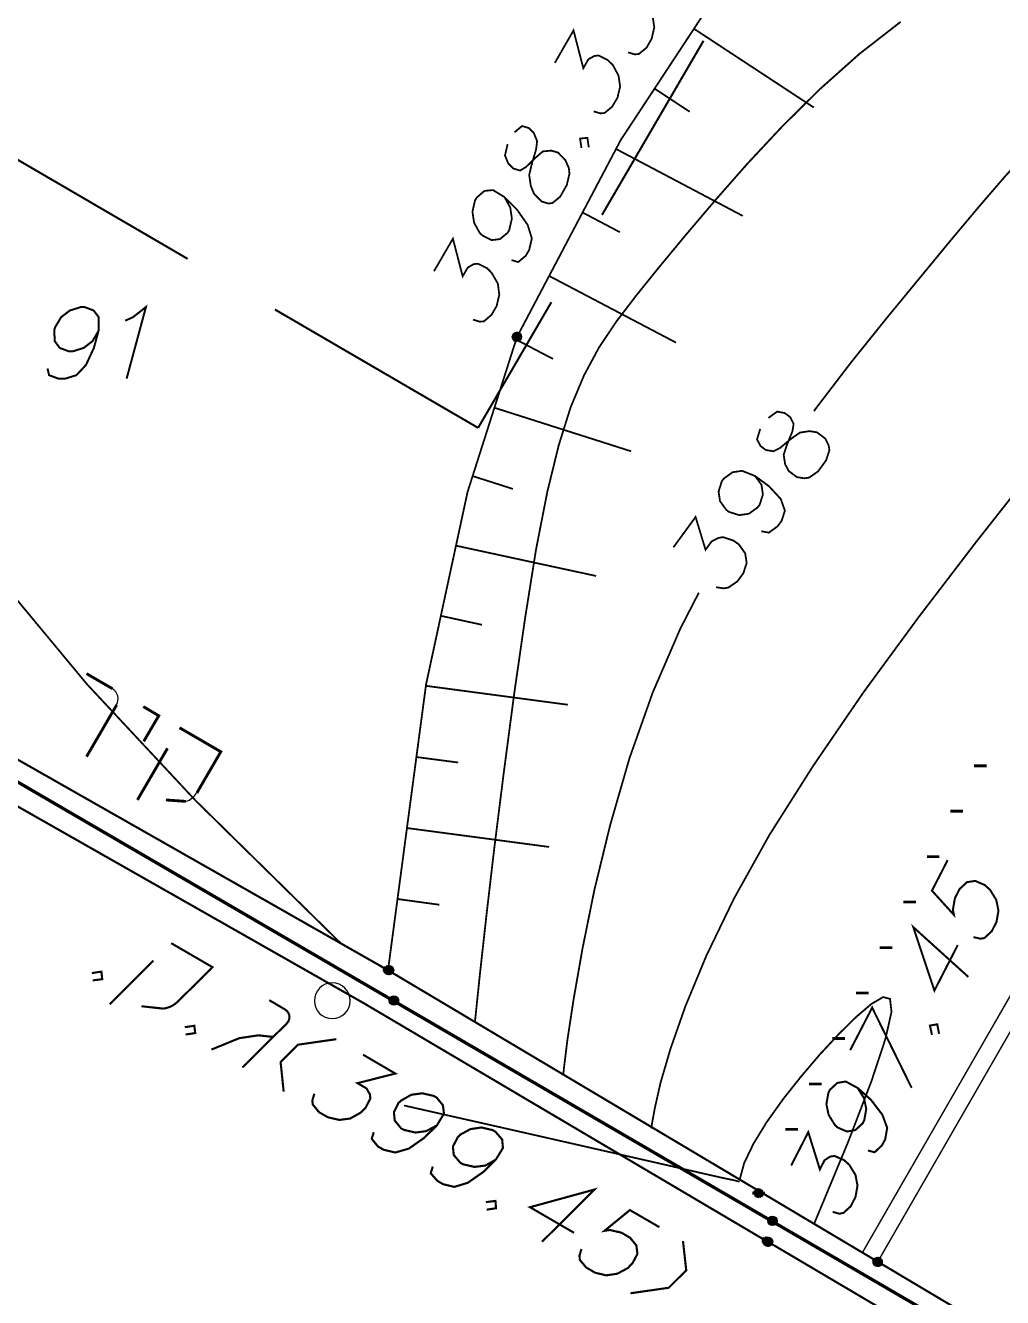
# Model space of a CAD drawing. Extents: x 489 to 720, y 1028 to 1176.
# Drawn here: x 621.92 to 627.38, y 1125.35 to 1132.45 of the extents above; entities that cross this region are included whole.
import ezdxf

# ---------------------------------------------------------------- set-up
doc = ezdxf.new("R2010")
doc.units = 0
doc.header["$MEASUREMENT"] = 0
for name, color, linetype in [('1501-EVEN-GAN', 7, 'Continuous'), ('1501-GADER-PAH', 7, 'Continuous'), ('1501-GADER-RESET', 7, 'Continuous'), ('1501-KIR-BETON', 7, 'Continuous'), ('1501-TOPO', 7, 'Continuous'), ('1501-UP', 7, 'Continuous'), ('1506', 7, 'Continuous'), ('1507', 7, 'Continuous'), ('1510-UP', 7, 'Continuous'), ('1511-DOWN', 7, 'Continuous'), ('1521-OVERKANT', 7, 'Continuous'), ('2408-EVEN-GAN', 7, 'Continuous'), ('2602-KIR-BETON', 7, 'Continuous'), ('3903-AMUD', 7, 'Continuous'), ('KAV-BINIAN', 7, 'Continuous'), ('M1602', 7, 'Continuous')]:
    doc.layers.add(name, color=color, linetype=linetype)

msp = doc.modelspace()

# ---------------------------------------------------------------- hatches: boundary and pattern name
at = {"layer": '1501-EVEN-GAN', "linetype": 'Continuous', "ltscale": 0.045455}
for points in [[(626.6577, 1125.5404), (626.6668, 1125.5676), (626.6566, 1125.5506)], [(626.6668, 1125.5676), (626.6566, 1125.5506), (626.66, 1125.5608)], [(626.6622, 1125.5313), (626.6759, 1125.5722), (626.6577, 1125.5404)], [(626.6759, 1125.5722), (626.6577, 1125.5404), (626.6668, 1125.5676)], [(626.6691, 1125.5245), (626.6861, 1125.5733), (626.6622, 1125.5313)], [(626.6861, 1125.5733), (626.6622, 1125.5313), (626.6759, 1125.5722)], [(626.6963, 1125.5699), (626.6691, 1125.5245), (626.6861, 1125.5733)], [(626.6793, 1125.521), (626.6963, 1125.5699), (626.6691, 1125.5245)], [(626.7043, 1125.5631), (626.6793, 1125.521), (626.6963, 1125.5699)], [(626.6895, 1125.521), (626.7043, 1125.5631), (626.6793, 1125.521)], [(626.7088, 1125.554), (626.6895, 1125.521), (626.7043, 1125.5631)], [(626.6986, 1125.5256), (626.7088, 1125.554), (626.6895, 1125.521)], [(626.7088, 1125.5438), (626.6986, 1125.5256), (626.7088, 1125.554)], [(626.7054, 1125.5335), (626.7088, 1125.5438), (626.6986, 1125.5256)]]:
    msp.add_hatch(color=7, dxfattribs=at).paths.add_polyline_path(points, flags=0)
at = {"layer": '1501-GADER-PAH', "linetype": 'Continuous', "ltscale": 0.045455}
for points in [[(626.0486, 1125.6835), (626.0384, 1125.6551), (626.0577, 1125.6881)], [(626.0384, 1125.6551), (626.0577, 1125.6881), (626.0429, 1125.646)], [(626.0418, 1125.6756), (626.0384, 1125.6654), (626.0486, 1125.6835)], [(626.0384, 1125.6654), (626.0486, 1125.6835), (626.0384, 1125.6551)], [(626.0577, 1125.6881), (626.0429, 1125.646), (626.0679, 1125.6881)], [(626.0429, 1125.646), (626.0679, 1125.6881), (626.0509, 1125.6392)], [(626.0679, 1125.6881), (626.0509, 1125.6392), (626.0781, 1125.6847)], [(626.0509, 1125.6392), (626.0781, 1125.6847), (626.0611, 1125.6358)], [(626.0781, 1125.6847), (626.0611, 1125.6358), (626.085, 1125.6779)], [(626.0611, 1125.6358), (626.085, 1125.6779), (626.0713, 1125.637)], [(626.085, 1125.6779), (626.0713, 1125.637), (626.0895, 1125.6688)], [(626.0713, 1125.637), (626.0895, 1125.6688), (626.0804, 1125.6415)], [(626.0895, 1125.6688), (626.0804, 1125.6415), (626.0906, 1125.6585)], [(626.0804, 1125.6415), (626.0906, 1125.6585), (626.0872, 1125.6483)]]:
    msp.add_hatch(color=136, dxfattribs=at).paths.add_polyline_path(points, flags=0)
at = {"layer": '1501-GADER-RESET', "linetype": 'Continuous', "ltscale": 0.045455}
for points in [[(626.0702, 1125.7699), (626.0793, 1125.7972), (626.0691, 1125.7801)], [(626.0793, 1125.7972), (626.0691, 1125.7801), (626.0725, 1125.7892)], [(626.0747, 1125.7608), (626.0884, 1125.8017), (626.0702, 1125.7699)], [(626.0884, 1125.8017), (626.0702, 1125.7699), (626.0793, 1125.7972)], [(626.0816, 1125.754), (626.0986, 1125.8029), (626.0747, 1125.7608)], [(626.0986, 1125.8029), (626.0747, 1125.7608), (626.0884, 1125.8017)], [(626.1088, 1125.7995), (626.0816, 1125.754), (626.0986, 1125.8029)], [(626.0918, 1125.7506), (626.1088, 1125.7995), (626.0816, 1125.754)], [(626.1156, 1125.7926), (626.0918, 1125.7506), (626.1088, 1125.7995)], [(626.102, 1125.7506), (626.1156, 1125.7926), (626.0918, 1125.7506)], [(626.1202, 1125.7835), (626.102, 1125.7506), (626.1156, 1125.7926)], [(626.1111, 1125.7551), (626.1202, 1125.7835), (626.102, 1125.7506)], [(626.1213, 1125.7733), (626.1111, 1125.7551), (626.1202, 1125.7835)], [(626.1179, 1125.7631), (626.1213, 1125.7733), (626.1111, 1125.7551)]]:
    msp.add_hatch(color=138, dxfattribs=at).paths.add_polyline_path(points, flags=0)
at = {"layer": '1501-KIR-BETON', "linetype": 'Continuous', "ltscale": 0.045455}
for points in [[(623.9225, 1127.1699), (623.9316, 1127.1983), (623.9213, 1127.1801)], [(623.9316, 1127.1983), (623.9213, 1127.1801), (623.9247, 1127.1904)], [(623.927, 1127.1608), (623.9406, 1127.2029), (623.9225, 1127.1699)], [(623.9406, 1127.2029), (623.9225, 1127.1699), (623.9316, 1127.1983)], [(623.935, 1127.154), (623.9509, 1127.2029), (623.927, 1127.1608)], [(623.9509, 1127.2029), (623.927, 1127.1608), (623.9406, 1127.2029)], [(623.9611, 1127.1995), (623.935, 1127.154), (623.9509, 1127.2029)], [(623.9441, 1127.1506), (623.9611, 1127.1995), (623.935, 1127.154)], [(623.9691, 1127.1926), (623.9441, 1127.1506), (623.9611, 1127.1995)], [(623.9543, 1127.1517), (623.9691, 1127.1926), (623.9441, 1127.1506)], [(623.9736, 1127.1835), (623.9543, 1127.1517), (623.9691, 1127.1926)], [(623.9634, 1127.1563), (623.9736, 1127.1835), (623.9543, 1127.1517)], [(623.9736, 1127.1733), (623.9634, 1127.1563), (623.9736, 1127.1835)], [(623.9702, 1127.1631), (623.9736, 1127.1733), (623.9634, 1127.1563)], [(626.06, 1125.6835), (626.06, 1125.6347), (626.052, 1125.6779)], [(626.0702, 1125.6858), (626.0702, 1125.6324), (626.06, 1125.6835)], [(626.0702, 1125.6324), (626.06, 1125.6835), (626.06, 1125.6347)], [(626.0804, 1125.6835), (626.0804, 1125.6347), (626.0702, 1125.6858)], [(626.0804, 1125.6347), (626.0702, 1125.6858), (626.0702, 1125.6324)], [(626.0884, 1125.6779), (626.0884, 1125.6404), (626.0804, 1125.6835)], [(626.0884, 1125.6404), (626.0804, 1125.6835), (626.0804, 1125.6347)], [(626.0463, 1125.6688), (626.0463, 1125.6495), (626.0441, 1125.6597)], [(626.052, 1125.6779), (626.052, 1125.6404), (626.0463, 1125.6688)], [(626.052, 1125.6404), (626.0463, 1125.6688), (626.0463, 1125.6495)], [(626.06, 1125.6347), (626.052, 1125.6779), (626.052, 1125.6404)], [(626.0941, 1125.6688), (626.0941, 1125.6495), (626.0884, 1125.6779)], [(626.0941, 1125.6495), (626.0884, 1125.6779), (626.0884, 1125.6404)], [(626.0963, 1125.6597), (626.0941, 1125.6688), (626.0941, 1125.6495)]]:
    msp.add_hatch(color=18, dxfattribs=at).paths.add_polyline_path(points, flags=0)
at = {"layer": '1501-TOPO', "linetype": 'Continuous', "ltscale": 0.045455}
for points in [[(625.9929, 1125.9245), (626.002, 1125.9529), (625.9918, 1125.9347)], [(626.002, 1125.9529), (625.9918, 1125.9347), (625.9952, 1125.9449)], [(625.9975, 1125.9154), (626.0111, 1125.9574), (625.9929, 1125.9245)], [(626.0111, 1125.9574), (625.9929, 1125.9245), (626.002, 1125.9529)], [(626.0043, 1125.9085), (626.0213, 1125.9574), (625.9975, 1125.9154)], [(626.0213, 1125.9574), (625.9975, 1125.9154), (626.0111, 1125.9574)], [(626.0316, 1125.954), (626.0043, 1125.9085), (626.0213, 1125.9574)], [(626.0145, 1125.9051), (626.0316, 1125.954), (626.0043, 1125.9085)], [(626.0395, 1125.9472), (626.0145, 1125.9051), (626.0316, 1125.954)], [(626.0247, 1125.9063), (626.0395, 1125.9472), (626.0145, 1125.9051)], [(626.0441, 1125.9381), (626.0247, 1125.9063), (626.0395, 1125.9472)], [(626.0338, 1125.9108), (626.0441, 1125.9381), (626.0247, 1125.9063)], [(626.0441, 1125.9279), (626.0338, 1125.9108), (626.0441, 1125.9381)], [(626.0406, 1125.9176), (626.0441, 1125.9279), (626.0338, 1125.9108)]]:
    msp.add_hatch(color=7, dxfattribs=at).paths.add_polyline_path(points, flags=0)
at = {"layer": '1501-UP', "linetype": 'Continuous', "ltscale": 0.045455}
for points in [[(624.6486, 1130.7324), (624.6941, 1130.7142), (624.6429, 1130.7245)], [(624.6577, 1130.7381), (624.6918, 1130.7245), (624.6486, 1130.7324)], [(624.6918, 1130.7245), (624.6486, 1130.7324), (624.6941, 1130.7142)], [(624.6679, 1130.7404), (624.6861, 1130.7324), (624.6577, 1130.7381)], [(624.6861, 1130.7324), (624.6577, 1130.7381), (624.6918, 1130.7245)], [(624.6781, 1130.7381), (624.6679, 1130.7404), (624.6861, 1130.7324)], [(624.6429, 1130.7245), (624.6918, 1130.704), (624.6418, 1130.7142)], [(624.6918, 1130.704), (624.6418, 1130.7142), (624.6861, 1130.6949)], [(624.6418, 1130.7142), (624.6861, 1130.6949), (624.6429, 1130.704)], [(624.6941, 1130.7142), (624.6429, 1130.7245), (624.6918, 1130.704)], [(624.6861, 1130.6949), (624.6429, 1130.704), (624.6781, 1130.6892)], [(624.6429, 1130.704), (624.6781, 1130.6892), (624.6486, 1130.6949)], [(624.6781, 1130.6892), (624.6486, 1130.6949), (624.6679, 1130.6881)], [(624.6486, 1130.6949), (624.6679, 1130.6881), (624.6577, 1130.6892)], [(623.9281, 1127.187), (623.9281, 1127.1665), (623.927, 1127.1767)], [(623.9338, 1127.196), (623.9338, 1127.1585), (623.9281, 1127.187)], [(623.9338, 1127.1585), (623.9281, 1127.187), (623.9281, 1127.1665)], [(623.9429, 1127.2017), (623.9429, 1127.1529), (623.9338, 1127.196)], [(623.9429, 1127.1529), (623.9338, 1127.196), (623.9338, 1127.1585)], [(623.9531, 1127.2029), (623.9531, 1127.1506), (623.9429, 1127.2017)], [(623.9531, 1127.1506), (623.9429, 1127.2017), (623.9429, 1127.1529)], [(623.9634, 1127.2017), (623.9634, 1127.1529), (623.9531, 1127.2029)], [(623.9634, 1127.1529), (623.9531, 1127.2029), (623.9531, 1127.1506)], [(623.9713, 1127.196), (623.9713, 1127.1585), (623.9634, 1127.2017)], [(623.9713, 1127.1585), (623.9634, 1127.2017), (623.9634, 1127.1529)], [(623.977, 1127.187), (623.977, 1127.1665), (623.9713, 1127.196)], [(623.977, 1127.1665), (623.9713, 1127.196), (623.9713, 1127.1585)], [(623.9793, 1127.1767), (623.977, 1127.187), (623.977, 1127.1665)]]:
    msp.add_hatch(color=18, dxfattribs=at).paths.add_polyline_path(points, flags=0)
at = {"layer": '1521-OVERKANT', "linetype": 'Continuous', "ltscale": 0.045455}
for points in [[(623.9713, 1127.0324), (623.9713, 1126.9835), (623.9622, 1127.0267)], [(623.9804, 1127.0335), (623.9804, 1126.9813), (623.9713, 1127.0324)], [(623.9804, 1126.9813), (623.9713, 1127.0324), (623.9713, 1126.9835)], [(623.9906, 1127.0324), (623.9906, 1126.9835), (623.9804, 1127.0335)], [(623.9906, 1126.9835), (623.9804, 1127.0335), (623.9804, 1126.9813)], [(623.9997, 1127.0267), (623.9997, 1126.9892), (623.9906, 1127.0324)], [(623.9997, 1126.9892), (623.9906, 1127.0324), (623.9906, 1126.9835)], [(623.9566, 1127.0176), (623.9566, 1126.9972), (623.9543, 1127.0074)], [(623.9622, 1127.0267), (623.9622, 1126.9892), (623.9566, 1127.0176)], [(623.9622, 1126.9892), (623.9566, 1127.0176), (623.9566, 1126.9972)], [(623.9713, 1126.9835), (623.9622, 1127.0267), (623.9622, 1126.9892)], [(624.0054, 1127.0176), (624.0054, 1126.9972), (623.9997, 1127.0267)], [(624.0054, 1126.9972), (623.9997, 1127.0267), (623.9997, 1126.9892)], [(624.0077, 1127.0074), (624.0054, 1127.0176), (624.0054, 1126.9972)]]:
    msp.add_hatch(color=1, dxfattribs=at).paths.add_polyline_path(points, flags=0)

# ---------------------------------------------------------------- linework, layer by layer
at = {"color": 18, "linetype": 'Continuous', "ltscale": 0.045455, "const_width": 0.01}
for points in [[(625.0702, 1132.5745), (625.1759, 1132.7563), (625.2293, 1132.5449), (625.2577, 1132.5949), (625.2918, 1132.6142), (625.3145, 1132.6165), (625.3656, 1132.5915), (625.3941, 1132.5631), (625.4259, 1132.504), (625.435, 1132.4438), (625.4202, 1132.3801), (625.3918, 1132.3301), (625.3486, 1132.2949), (625.3259, 1132.2926), (625.2884, 1132.304)], [(624.8793, 1132.2449), (624.9838, 1132.4267), (625.0384, 1132.2154), (625.0668, 1132.2654), (625.0997, 1132.2835), (625.1236, 1132.287), (625.1747, 1132.2608), (625.2031, 1132.2335), (625.235, 1132.1745), (625.2441, 1132.1131), (625.2293, 1132.0506), (625.1997, 1132.0006), (625.1577, 1131.9654), (625.1338, 1131.9631), (625.0963, 1131.9745)], [(624.6156, 1131.7915), (624.6009, 1131.7279), (624.6191, 1131.6835), (624.6475, 1131.6551), (624.685, 1131.6438), (624.7179, 1131.6631), (624.7702, 1131.7142), (624.8122, 1131.7506), (624.86, 1131.7551), (624.8975, 1131.7438), (624.9384, 1131.7017), (624.9577, 1131.6574), (624.9611, 1131.6267), (624.9463, 1131.5631), (624.9088, 1131.4972), (624.8656, 1131.462), (624.8429, 1131.4597), (624.8054, 1131.471), (624.7634, 1131.5131), (624.7452, 1131.5574), (624.7361, 1131.6188), (624.7509, 1131.6813), (624.7747, 1131.762), (624.7804, 1131.8085), (624.7622, 1131.8529), (624.7338, 1131.8813), (624.6963, 1131.8926), (624.6543, 1131.8574)], [(625.0281, 1131.7699), (625.0202, 1131.8222), (625.0611, 1131.8267), (625.0691, 1131.7733)], [(624.5986, 1131.4949), (624.6304, 1131.437), (624.6395, 1131.3756), (624.6247, 1131.312), (624.6156, 1131.296), (624.5725, 1131.2608), (624.5259, 1131.2551), (624.4747, 1131.2813), (624.46, 1131.2949), (624.4281, 1131.3529), (624.4191, 1131.4142), (624.4338, 1131.4779), (624.4441, 1131.4938), (624.4861, 1131.5301), (624.5338, 1131.5347), (624.5986, 1131.4949), (624.6679, 1131.4256), (624.7281, 1131.3392), (624.7509, 1131.2642), (624.7361, 1131.2006), (624.7168, 1131.1676), (624.6747, 1131.1324), (624.6372, 1131.1438)], [(624.2043, 1131.0813), (624.31, 1131.2631), (624.3645, 1131.0529), (624.3929, 1131.1017), (624.4259, 1131.121), (624.4497, 1131.1233), (624.5009, 1131.0983), (624.5281, 1131.0699), (624.5611, 1131.012), (624.5691, 1130.9506), (624.5543, 1130.887), (624.5259, 1130.8381), (624.4838, 1130.8017), (624.46, 1130.7995), (624.4225, 1130.8108)]]:
    msp.add_lwpolyline(points, dxfattribs=at)
at = {"color": 250, "linetype": 'Continuous', "ltscale": 0.045455}
for points, const_width in [([(622.3304, 1130.7483), (622.2963, 1130.6904), (622.2475, 1130.6529), (622.185, 1130.6335), (622.1656, 1130.6335), (622.1134, 1130.6529), (622.0861, 1130.6904), (622.0827, 1130.7483), (622.0872, 1130.7676), (622.1213, 1130.8245), (622.1702, 1130.862), (622.2327, 1130.8813), (622.252, 1130.8813), (622.3031, 1130.862), (622.3316, 1130.8245), (622.3304, 1130.7483), (622.3043, 1130.6529), (622.26, 1130.5574), (622.2066, 1130.5006), (622.1441, 1130.4813), (622.1066, 1130.4813), (622.0543, 1130.5006), (622.0452, 1130.5381)], 0.0112), ([(622.4793, 1130.8051), (622.5225, 1130.8245), (622.5952, 1130.8813), (622.4872, 1130.4813)], 0.0112), ([(622.4077, 1128.7495), (622.2634, 1128.8335)], 0.0158), ([(622.2634, 1128.3699), (622.4316, 1128.6585)], 0.0158), ([(622.5804, 1128.6495), (622.6668, 1128.5983), (622.5827, 1128.4551)], 0.0158), ([(622.8793, 1128.1665), (623.0134, 1128.3972), (622.7827, 1128.5313)], 0.0158), ([(622.5475, 1128.1279), (622.7156, 1128.4165)], 0.0158), ([(627.0736, 1127.7915), (626.9861, 1127.621), (627.1088, 1127.4858), (627.1031, 1127.5154), (627.1145, 1127.5801), (627.1406, 1127.6301), (627.1816, 1127.6688), (627.2281, 1127.6756), (627.2804, 1127.6529), (627.31, 1127.6267), (627.3452, 1127.5699), (627.3577, 1127.5097), (627.3463, 1127.4449), (627.3202, 1127.3949), (627.2793, 1127.3563), (627.2554, 1127.3529), (627.2179, 1127.362)], 0.0112), ([(627.1895, 1127.1392), (626.8816, 1127.4176), (626.9997, 1127.0631), (627.1304, 1127.3176)], 0.0112), ([(626.5293, 1126.7301), (626.652, 1126.9676), (626.8725, 1126.5199)], 0.0112), ([(626.9861, 1126.8154), (626.9747, 1126.8676), (627.0156, 1126.8745), (627.0259, 1126.821)], 0.0112), ([(626.5713, 1126.5188), (626.6066, 1126.462), (626.6191, 1126.4017), (626.6077, 1126.3381), (626.5986, 1126.321), (626.5577, 1126.2835), (626.5111, 1126.2756), (626.4588, 1126.2983), (626.4441, 1126.312), (626.4088, 1126.3688), (626.3963, 1126.429), (626.4077, 1126.4926), (626.4168, 1126.5097), (626.4577, 1126.5472), (626.5043, 1126.5551), (626.5713, 1126.5188), (626.6452, 1126.4529), (626.7088, 1126.3699), (626.7361, 1126.296), (626.7247, 1126.2313), (626.7066, 1126.1983), (626.6656, 1126.1597), (626.6281, 1126.1699)], 0.0112), ([(626.1997, 1126.0858), (626.2952, 1126.2722), (626.36, 1126.0642), (626.3861, 1126.1154), (626.4179, 1126.1358), (626.4418, 1126.1392), (626.4941, 1126.1165), (626.5236, 1126.0904), (626.5588, 1126.0335), (626.5702, 1125.9733), (626.5588, 1125.9097), (626.5327, 1125.8585), (626.4918, 1125.821), (626.4691, 1125.8165), (626.4316, 1125.8267)], 0.0112)]:
    msp.add_lwpolyline(points, dxfattribs=dict(at, const_width=const_width))
at = {"color": 7, "linetype": 'Continuous', "ltscale": 0.045455, "const_width": 0.0158}
msp.add_lwpolyline([(622.7066, 1128.1279), (622.8179, 1128.1199)], dxfattribs=at)
at = {"color": 1, "linetype": 'Continuous', "ltscale": 0.045455, "const_width": 0.0118}
for points in [[(622.7702, 1126.9983), (622.9668, 1127.1938), (622.7361, 1127.3279)], [(622.2929, 1127.1608), (622.3463, 1127.1688), (622.3509, 1127.1267), (622.2975, 1127.1199)], [(622.3929, 1126.987), (622.6372, 1127.2301)], [(622.5702, 1126.9756), (622.6929, 1126.962)], [(622.6931, 1126.9623), (622.7011, 1126.9637), (622.709, 1126.9655), (622.7168, 1126.9677), (622.7244, 1126.9703), (622.7318, 1126.9734), (622.7389, 1126.9768), (622.7458, 1126.9806), (622.7524, 1126.9848), (622.7586, 1126.9892), (622.7644, 1126.994), (622.7699, 1126.9991)], [(622.6931, 1126.9623), (622.7011, 1126.9637), (622.709, 1126.9655), (622.7168, 1126.9677), (622.7244, 1126.9703), (622.7318, 1126.9734), (622.7389, 1126.9768), (622.7458, 1126.9806), (622.7524, 1126.9848), (622.7586, 1126.9892), (622.7644, 1126.994), (622.7699, 1126.9991)], [(623.3702, 1126.9585), (623.2838, 1127.0097)], [(623.3789, 1126.8764), (623.3822, 1126.88), (623.3853, 1126.8837), (623.388, 1126.8875), (623.3903, 1126.8914), (623.3924, 1126.8955), (623.394, 1126.8996), (623.3953, 1126.9037), (623.3962, 1126.9079), (623.3967, 1126.9121), (623.3969, 1126.9163), (623.3966, 1126.9204), (623.396, 1126.9245), (623.395, 1126.9285), (623.3936, 1126.9324), (623.3919, 1126.9362), (623.3898, 1126.9399), (623.3873, 1126.9434), (623.3845, 1126.9468), (623.3814, 1126.9499), (623.378, 1126.9529), (623.3743, 1126.9556), (623.3703, 1126.9581)], [(622.8122, 1126.8585), (622.8656, 1126.8665), (622.8702, 1126.8256), (622.8168, 1126.8176)], [(622.9611, 1126.7335), (623.1168, 1126.7972), (623.2236, 1126.8131), (623.3054, 1126.804)], [(623.1338, 1126.6335), (623.3793, 1126.8767)], [(623.6588, 1126.7915), (623.4452, 1126.7608), (623.3475, 1126.6631), (623.3645, 1126.4983)], [(623.8077, 1126.7051), (623.9884, 1126.5995), (623.777, 1126.546), (623.827, 1126.5165), (623.8463, 1126.4835), (623.8486, 1126.4597), (623.8225, 1126.4085), (623.7952, 1126.3813), (623.7361, 1126.3483), (623.6759, 1126.3404), (623.6122, 1126.3551), (623.5622, 1126.3835), (623.527, 1126.4267), (623.5247, 1126.4495), (623.5361, 1126.487)], [(624.2202, 1126.3097), (624.1611, 1126.2779), (624.1009, 1126.2699), (624.0372, 1126.2847), (624.0202, 1126.2938), (623.985, 1126.337), (623.9804, 1126.3835), (624.0054, 1126.4347), (624.0202, 1126.4483), (624.0781, 1126.4813), (624.1395, 1126.4892), (624.2031, 1126.4745), (624.2191, 1126.4654), (624.2543, 1126.4222), (624.26, 1126.3756), (624.2202, 1126.3097), (624.1497, 1126.2404), (624.0634, 1126.1801), (623.9884, 1126.1585), (623.9247, 1126.1733), (623.8918, 1126.1915), (623.8566, 1126.2347), (623.8679, 1126.2722)], [(624.5497, 1126.1188), (624.4918, 1126.0858), (624.4304, 1126.0779), (624.3668, 1126.0926), (624.3509, 1126.1017), (624.3145, 1126.1449), (624.31, 1126.1915), (624.3361, 1126.2426), (624.3497, 1126.2574), (624.4077, 1126.2892), (624.4691, 1126.2983), (624.5327, 1126.2835), (624.5486, 1126.2733), (624.585, 1126.2313), (624.5895, 1126.1835), (624.5497, 1126.1188), (624.4793, 1126.0495), (624.3929, 1125.9892), (624.3179, 1125.9665), (624.2554, 1125.9813), (624.2225, 1126.0006), (624.1861, 1126.0426), (624.1975, 1126.0801)], [(624.4941, 1125.8813), (624.5475, 1125.8881), (624.5509, 1125.8472), (624.4986, 1125.8392)], [(624.8077, 1125.6597), (625.1009, 1125.9517), (624.7406, 1125.8529), (624.9872, 1125.7097)], [(625.4634, 1125.7415), (625.2986, 1125.837), (625.1566, 1125.721), (625.1872, 1125.7256), (625.2509, 1125.7108), (625.2997, 1125.6824), (625.335, 1125.6392), (625.3406, 1125.5926), (625.3145, 1125.5415), (625.2872, 1125.5131), (625.2281, 1125.4813), (625.1668, 1125.4722), (625.1043, 1125.487), (625.0543, 1125.5165), (625.0191, 1125.5585), (625.0168, 1125.5824), (625.0281, 1125.6199)], [(625.5952, 1125.6642), (625.6134, 1125.5006), (625.5156, 1125.4029), (625.302, 1125.3722)]]:
    msp.add_lwpolyline(points, dxfattribs=at)
at = {"color": 250, "linetype": 'Continuous', "ltscale": 0.045455}
for centre, radius, start, end in [((622.3736, 1128.6926), 0.0659, 329.7876, 419.7876), ((622.7918, 1128.2165), 0.1, 284.7931, 329.7931), ((622.7918, 1128.2165), 0.1, 284.7931, 329.7931)]:
    msp.add_arc(centre, radius, start, end, dxfattribs=at)
at = {"layer": '1501-EVEN-GAN', "color": 7, "linetype": 'Continuous', "ltscale": 0.045455}
for points in [[(626.6577, 1125.5404), (626.6668, 1125.5676), (626.6566, 1125.5506)], [(626.6668, 1125.5676), (626.6566, 1125.5506), (626.66, 1125.5608)], [(626.6622, 1125.5313), (626.6759, 1125.5722), (626.6577, 1125.5404)], [(626.6759, 1125.5722), (626.6577, 1125.5404), (626.6668, 1125.5676)], [(626.6691, 1125.5245), (626.6861, 1125.5733), (626.6622, 1125.5313)], [(626.6861, 1125.5733), (626.6622, 1125.5313), (626.6759, 1125.5722)], [(626.6963, 1125.5699), (626.6691, 1125.5245), (626.6861, 1125.5733)], [(626.6793, 1125.521), (626.6963, 1125.5699), (626.6691, 1125.5245)], [(626.7043, 1125.5631), (626.6793, 1125.521), (626.6963, 1125.5699)], [(626.6895, 1125.521), (626.7043, 1125.5631), (626.6793, 1125.521)], [(626.7088, 1125.554), (626.6895, 1125.521), (626.7043, 1125.5631)], [(626.6986, 1125.5256), (626.7088, 1125.554), (626.6895, 1125.521)], [(626.7088, 1125.5438), (626.6986, 1125.5256), (626.7088, 1125.554)], [(626.7054, 1125.5335), (626.7088, 1125.5438), (626.6986, 1125.5256)]]:
    msp.add_lwpolyline(points, dxfattribs=at)
at = {"layer": '1501-EVEN-GAN', "color": 7, "linetype": 'Continuous', "ltscale": 0.045455, "const_width": 0.00825}
msp.add_lwpolyline([(626.6645, 1125.5472), (626.7009, 1125.5472)], dxfattribs=at)
at = {"layer": '1501-EVEN-GAN', "color": 7, "linetype": 'Continuous', "ltscale": 0.045455}
msp.add_arc((626.6827, 1125.5472), 0.0261, 59.6613, 419.6612, dxfattribs=at)
at = {"layer": '1501-GADER-PAH', "color": 136, "linetype": 'Continuous', "ltscale": 0.045455}
for points in [[(626.0486, 1125.6835), (626.0384, 1125.6551), (626.0577, 1125.6881)], [(626.0384, 1125.6551), (626.0577, 1125.6881), (626.0429, 1125.646)], [(626.0418, 1125.6756), (626.0384, 1125.6654), (626.0486, 1125.6835)], [(626.0384, 1125.6654), (626.0486, 1125.6835), (626.0384, 1125.6551)], [(626.0577, 1125.6881), (626.0429, 1125.646), (626.0679, 1125.6881)], [(626.0429, 1125.646), (626.0679, 1125.6881), (626.0509, 1125.6392)], [(626.0679, 1125.6881), (626.0509, 1125.6392), (626.0781, 1125.6847)], [(626.0509, 1125.6392), (626.0781, 1125.6847), (626.0611, 1125.6358)], [(626.0781, 1125.6847), (626.0611, 1125.6358), (626.085, 1125.6779)], [(626.0611, 1125.6358), (626.085, 1125.6779), (626.0713, 1125.637)], [(626.085, 1125.6779), (626.0713, 1125.637), (626.0895, 1125.6688)], [(626.0713, 1125.637), (626.0895, 1125.6688), (626.0804, 1125.6415)], [(626.0895, 1125.6688), (626.0804, 1125.6415), (626.0906, 1125.6585)], [(626.0804, 1125.6415), (626.0906, 1125.6585), (626.0872, 1125.6483)]]:
    msp.add_lwpolyline(points, dxfattribs=at)
at = {"layer": '1501-GADER-PAH', "color": 136, "linetype": 'Continuous', "ltscale": 0.045455, "const_width": 0.012}
msp.add_lwpolyline([(626.0384, 1125.662), (626.0918, 1125.662)], dxfattribs=at)
at = {"layer": '1501-GADER-PAH', "color": 136, "linetype": 'Continuous', "ltscale": 0.045455}
msp.add_arc((626.0645, 1125.662), 0.0261, 239.469, 239.469, dxfattribs=at)
at = {"layer": '1501-GADER-RESET', "color": 138, "linetype": 'Continuous', "ltscale": 0.045455}
for points in [[(626.0702, 1125.7699), (626.0793, 1125.7972), (626.0691, 1125.7801)], [(626.0793, 1125.7972), (626.0691, 1125.7801), (626.0725, 1125.7892)], [(626.0747, 1125.7608), (626.0884, 1125.8017), (626.0702, 1125.7699)], [(626.0884, 1125.8017), (626.0702, 1125.7699), (626.0793, 1125.7972)], [(626.0816, 1125.754), (626.0986, 1125.8029), (626.0747, 1125.7608)], [(626.0986, 1125.8029), (626.0747, 1125.7608), (626.0884, 1125.8017)], [(626.1088, 1125.7995), (626.0816, 1125.754), (626.0986, 1125.8029)], [(626.0918, 1125.7506), (626.1088, 1125.7995), (626.0816, 1125.754)], [(626.1156, 1125.7926), (626.0918, 1125.7506), (626.1088, 1125.7995)], [(626.102, 1125.7506), (626.1156, 1125.7926), (626.0918, 1125.7506)], [(626.1202, 1125.7835), (626.102, 1125.7506), (626.1156, 1125.7926)], [(626.1111, 1125.7551), (626.1202, 1125.7835), (626.102, 1125.7506)], [(626.1213, 1125.7733), (626.1111, 1125.7551), (626.1202, 1125.7835)], [(626.1179, 1125.7631), (626.1213, 1125.7733), (626.1111, 1125.7551)]]:
    msp.add_lwpolyline(points, dxfattribs=at)
at = {"layer": '1501-GADER-RESET', "color": 138, "linetype": 'Continuous', "ltscale": 0.045455, "const_width": 0.00825}
msp.add_lwpolyline([(626.077, 1125.7767), (626.1134, 1125.7767)], dxfattribs=at)
at = {"layer": '1501-GADER-RESET', "color": 138, "linetype": 'Continuous', "ltscale": 0.045455}
msp.add_circle((626.0952, 1125.7767), 0.0261, dxfattribs=at)
at = {"layer": '1501-KIR-BETON', "color": 18, "linetype": 'Continuous', "ltscale": 0.045455, "const_width": 0.012}
for points in [[(623.9213, 1127.1767), (623.9747, 1127.1767)], [(626.0441, 1125.6597), (626.0975, 1125.6597)]]:
    msp.add_lwpolyline(points, dxfattribs=at)
at = {"layer": '1501-KIR-BETON', "color": 18, "linetype": 'Continuous', "ltscale": 0.045455}
for points in [[(623.9225, 1127.1699), (623.9316, 1127.1983), (623.9213, 1127.1801)], [(623.9316, 1127.1983), (623.9213, 1127.1801), (623.9247, 1127.1904)], [(623.927, 1127.1608), (623.9406, 1127.2029), (623.9225, 1127.1699)], [(623.9406, 1127.2029), (623.9225, 1127.1699), (623.9316, 1127.1983)], [(623.935, 1127.154), (623.9509, 1127.2029), (623.927, 1127.1608)], [(623.9509, 1127.2029), (623.927, 1127.1608), (623.9406, 1127.2029)], [(623.9611, 1127.1995), (623.935, 1127.154), (623.9509, 1127.2029)], [(623.9441, 1127.1506), (623.9611, 1127.1995), (623.935, 1127.154)], [(623.9691, 1127.1926), (623.9441, 1127.1506), (623.9611, 1127.1995)], [(623.9543, 1127.1517), (623.9691, 1127.1926), (623.9441, 1127.1506)], [(623.9736, 1127.1835), (623.9543, 1127.1517), (623.9691, 1127.1926)], [(623.9634, 1127.1563), (623.9736, 1127.1835), (623.9543, 1127.1517)], [(623.9736, 1127.1733), (623.9634, 1127.1563), (623.9736, 1127.1835)], [(623.9702, 1127.1631), (623.9736, 1127.1733), (623.9634, 1127.1563)], [(626.06, 1125.6835), (626.06, 1125.6347), (626.052, 1125.6779)], [(626.0702, 1125.6858), (626.0702, 1125.6324), (626.06, 1125.6835)], [(626.0702, 1125.6324), (626.06, 1125.6835), (626.06, 1125.6347)], [(626.0804, 1125.6835), (626.0804, 1125.6347), (626.0702, 1125.6858)], [(626.0804, 1125.6347), (626.0702, 1125.6858), (626.0702, 1125.6324)], [(626.0884, 1125.6779), (626.0884, 1125.6404), (626.0804, 1125.6835)], [(626.0884, 1125.6404), (626.0804, 1125.6835), (626.0804, 1125.6347)], [(626.0463, 1125.6688), (626.0463, 1125.6495), (626.0441, 1125.6597)], [(626.052, 1125.6779), (626.052, 1125.6404), (626.0463, 1125.6688)], [(626.052, 1125.6404), (626.0463, 1125.6688), (626.0463, 1125.6495)], [(626.06, 1125.6347), (626.052, 1125.6779), (626.052, 1125.6404)], [(626.0941, 1125.6688), (626.0941, 1125.6495), (626.0884, 1125.6779)], [(626.0941, 1125.6495), (626.0884, 1125.6779), (626.0884, 1125.6404)], [(626.0963, 1125.6597), (626.0941, 1125.6688), (626.0941, 1125.6495)]]:
    msp.add_lwpolyline(points, dxfattribs=at)
msp.add_circle((626.0702, 1125.6597), 0.0261, dxfattribs=at)
msp.add_arc((623.9475, 1127.1767), 0.0261, 59.6777, 59.6777, dxfattribs=at)
at = {"layer": '1501-TOPO', "color": 7, "linetype": 'Continuous', "ltscale": 0.045455, "const_width": 0.0112}
msp.add_lwpolyline([(625.9929, 1125.9313), (626.0429, 1125.9313)], dxfattribs=at)
at = {"layer": '1501-TOPO', "color": 7, "linetype": 'Continuous', "ltscale": 0.045455}
for points in [[(625.9929, 1125.9245), (626.002, 1125.9529), (625.9918, 1125.9347)], [(626.002, 1125.9529), (625.9918, 1125.9347), (625.9952, 1125.9449)], [(625.9975, 1125.9154), (626.0111, 1125.9574), (625.9929, 1125.9245)], [(626.0111, 1125.9574), (625.9929, 1125.9245), (626.002, 1125.9529)], [(626.0043, 1125.9085), (626.0213, 1125.9574), (625.9975, 1125.9154)], [(626.0213, 1125.9574), (625.9975, 1125.9154), (626.0111, 1125.9574)], [(626.0316, 1125.954), (626.0043, 1125.9085), (626.0213, 1125.9574)], [(626.0145, 1125.9051), (626.0316, 1125.954), (626.0043, 1125.9085)], [(626.0395, 1125.9472), (626.0145, 1125.9051), (626.0316, 1125.954)], [(626.0247, 1125.9063), (626.0395, 1125.9472), (626.0145, 1125.9051)], [(626.0441, 1125.9381), (626.0247, 1125.9063), (626.0395, 1125.9472)], [(626.0338, 1125.9108), (626.0441, 1125.9381), (626.0247, 1125.9063)], [(626.0441, 1125.9279), (626.0338, 1125.9108), (626.0441, 1125.9381)], [(626.0406, 1125.9176), (626.0441, 1125.9279), (626.0338, 1125.9108)]]:
    msp.add_lwpolyline(points, dxfattribs=at)
msp.add_arc((626.0179, 1125.9313), 0.0261, 59.4635, 59.4635, dxfattribs=at)
at = {"layer": '1501-UP', "color": 18, "linetype": 'Continuous', "ltscale": 0.045455}
for points in [[(624.6486, 1130.7324), (624.6941, 1130.7142), (624.6429, 1130.7245)], [(624.6577, 1130.7381), (624.6918, 1130.7245), (624.6486, 1130.7324)], [(624.6918, 1130.7245), (624.6486, 1130.7324), (624.6941, 1130.7142)], [(624.6679, 1130.7404), (624.6861, 1130.7324), (624.6577, 1130.7381)], [(624.6861, 1130.7324), (624.6577, 1130.7381), (624.6918, 1130.7245)], [(624.6781, 1130.7381), (624.6679, 1130.7404), (624.6861, 1130.7324)], [(624.6429, 1130.7245), (624.6918, 1130.704), (624.6418, 1130.7142)], [(624.6918, 1130.704), (624.6418, 1130.7142), (624.6861, 1130.6949)], [(624.6418, 1130.7142), (624.6861, 1130.6949), (624.6429, 1130.704)], [(624.6941, 1130.7142), (624.6429, 1130.7245), (624.6918, 1130.704)], [(624.6861, 1130.6949), (624.6429, 1130.704), (624.6781, 1130.6892)], [(624.6429, 1130.704), (624.6781, 1130.6892), (624.6486, 1130.6949)], [(624.6781, 1130.6892), (624.6486, 1130.6949), (624.6679, 1130.6881)], [(624.6486, 1130.6949), (624.6679, 1130.6881), (624.6577, 1130.6892)], [(623.9281, 1127.187), (623.9281, 1127.1665), (623.927, 1127.1767)], [(623.9338, 1127.196), (623.9338, 1127.1585), (623.9281, 1127.187)], [(623.9338, 1127.1585), (623.9281, 1127.187), (623.9281, 1127.1665)], [(623.9429, 1127.2017), (623.9429, 1127.1529), (623.9338, 1127.196)], [(623.9429, 1127.1529), (623.9338, 1127.196), (623.9338, 1127.1585)], [(623.9531, 1127.2029), (623.9531, 1127.1506), (623.9429, 1127.2017)], [(623.9531, 1127.1506), (623.9429, 1127.2017), (623.9429, 1127.1529)], [(623.9634, 1127.2017), (623.9634, 1127.1529), (623.9531, 1127.2029)], [(623.9634, 1127.1529), (623.9531, 1127.2029), (623.9531, 1127.1506)], [(623.9713, 1127.196), (623.9713, 1127.1585), (623.9634, 1127.2017)], [(623.9713, 1127.1585), (623.9634, 1127.2017), (623.9634, 1127.1529)], [(623.977, 1127.187), (623.977, 1127.1665), (623.9713, 1127.196)], [(623.977, 1127.1665), (623.9713, 1127.196), (623.9713, 1127.1585)], [(623.9793, 1127.1767), (623.977, 1127.187), (623.977, 1127.1665)]]:
    msp.add_lwpolyline(points, dxfattribs=at)
at = {"layer": '1501-UP', "color": 18, "linetype": 'Continuous', "ltscale": 0.045455, "const_width": 0.01}
for points in [[(624.6463, 1130.7142), (624.6906, 1130.7142)], [(623.9316, 1127.1767), (623.9759, 1127.1767)]]:
    msp.add_lwpolyline(points, dxfattribs=at)
at = {"layer": '1501-UP', "color": 18, "linetype": 'Continuous', "ltscale": 0.045455}
for centre in [(624.6679, 1130.7142), (623.9531, 1127.1767)]:
    msp.add_circle(centre, 0.0261, dxfattribs=at)
at = {"layer": '1506', "color": 13, "linetype": 'Continuous', "ltscale": 0.045455, "const_width": 0.01}
for points in [[(624.4327, 1126.8847), (624.4406, 1126.9608), (624.4622, 1127.1676), (624.4963, 1127.4745), (624.5406, 1127.8551), (624.5941, 1128.2801), (624.652, 1128.7188), (624.7134, 1129.1449), (624.7747, 1129.529), (624.8372, 1129.8483), (624.9009, 1130.1085), (624.9679, 1130.3222), (625.0429, 1130.5006), (625.1259, 1130.6551), (625.2225, 1130.7995), (625.3327, 1130.9438), (625.46, 1131.1017), (625.6077, 1131.2801), (625.7736, 1131.4756), (625.9554, 1131.6824), (626.152, 1131.8926), (626.3611, 1132.0995), (626.5816, 1132.296), (626.8111, 1132.4745)], [(625.4191, 1126.2926), (625.4225, 1126.3222), (625.4384, 1126.4085), (625.4702, 1126.5495), (625.5259, 1126.7392), (625.6088, 1126.9756), (625.7247, 1127.2551), (625.8793, 1127.5756), (626.0781, 1127.9324), (626.3236, 1128.3199), (626.6043, 1128.7301), (626.9111, 1129.1483), (627.2293, 1129.5642), (627.5463, 1129.9665)], [(623.6838, 1127.3267), (622.8713, 1128.1256), (622.2668, 1128.7733), (621.8395, 1129.2881)], [(625.9122, 1126.0074), (625.9372, 1126.0995), (625.9895, 1126.2085), (626.0634, 1126.329), (626.1543, 1126.4563), (626.2554, 1126.5835), (626.36, 1126.7063), (626.4645, 1126.8188), (626.5622, 1126.9154), (626.6475, 1126.9881), (626.7134, 1127.0267), (626.752, 1127.0165), (626.76, 1126.9438), (626.727, 1126.796), (626.6486, 1126.5585), (626.5179, 1126.2176), (626.3281, 1125.7608)], [(624.0372, 1126.421), (624.6554, 1126.2813), (625.1202, 1126.1756), (625.4543, 1126.0995), (625.677, 1126.0483), (625.8122, 1126.0176), (625.8827, 1126.0029), (625.9077, 1125.996), (625.9111, 1125.996)]]:
    msp.add_lwpolyline(points, dxfattribs=at)
at = {"layer": '1507', "color": 18, "linetype": 'Continuous', "ltscale": 0.045455, "const_width": 0.01}
for points in [[(626.327, 1130.2995), (626.3361, 1130.3131), (626.5361, 1130.5745), (626.7316, 1130.8176), (626.9168, 1131.0426), (627.0872, 1131.2495), (627.2463, 1131.4392), (627.3941, 1131.6108), (627.5338, 1131.7642), (627.6679, 1131.9006), (627.7975, 1132.0199), (627.9259, 1132.121), (628.0554, 1132.2051), (628.1861, 1132.2722), (628.3202, 1132.3256), (628.4531, 1132.3688), (628.5861, 1132.4029), (628.7156, 1132.4335), (628.8429, 1132.4631)], [(626.027, 1130.2006), (626.0088, 1130.1426), (626.0281, 1130.1051), (626.0588, 1130.0824), (626.1009, 1130.0756), (626.1384, 1130.0949), (626.1986, 1130.1449), (626.2486, 1130.1801), (626.302, 1130.1881), (626.3441, 1130.1813), (626.3895, 1130.1472), (626.4088, 1130.1085), (626.4134, 1130.0824), (626.3952, 1130.0256), (626.3497, 1129.9631), (626.3009, 1129.929), (626.2736, 1129.9245), (626.2316, 1129.9313), (626.1861, 1129.9654), (626.1656, 1130.004), (626.1577, 1130.0574), (626.177, 1130.1142), (626.2066, 1130.187), (626.2134, 1130.229), (626.1941, 1130.2665), (626.1634, 1130.2892), (626.1213, 1130.2972), (626.0725, 1130.262)], [(625.9986, 1129.937), (626.0338, 1129.8881), (626.0418, 1129.8347), (626.0236, 1129.7767), (626.0122, 1129.762), (625.9634, 1129.7267), (625.91, 1129.7188), (625.852, 1129.737), (625.8372, 1129.7483), (625.802, 1129.7972), (625.7941, 1129.8506), (625.8122, 1129.9085), (625.8236, 1129.9233), (625.8725, 1129.9585), (625.9259, 1129.9665), (625.9986, 1129.937), (626.0759, 1129.8801), (626.1418, 1129.8085), (626.1645, 1129.7438), (626.1463, 1129.687), (626.1236, 1129.6563), (626.0747, 1129.621), (626.0327, 1129.629)], [(625.5418, 1129.5392), (625.6656, 1129.7085), (625.7213, 1129.5256), (625.7554, 1129.5722), (625.7929, 1129.5915), (625.8191, 1129.596), (625.877, 1129.5767), (625.9077, 1129.5551), (625.9429, 1129.5051), (625.9509, 1129.4517), (625.9327, 1129.3949), (625.8986, 1129.3483), (625.8486, 1129.3142), (625.8225, 1129.3097), (625.7804, 1129.3165)], [(624.9259, 1126.5881), (624.9316, 1126.6415), (624.9497, 1126.7881), (624.9838, 1127.012), (625.0338, 1127.2972), (625.1009, 1127.6279), (625.1884, 1127.987), (625.2963, 1128.3608), (625.427, 1128.7301), (625.5804, 1129.0847), (625.6838, 1129.2858)]]:
    msp.add_lwpolyline(points, dxfattribs=at)
at = {"layer": '1510-UP', "color": 18, "linetype": 'Continuous', "ltscale": 0.045455, "const_width": 0.01}
for points in [[(629.3781, 1139.1245), (629.2202, 1137.596), (629.0611, 1136.2415), (628.8043, 1135.3676), (628.4747, 1134.8835), (627.8509, 1134.4563), (626.9838, 1133.8813), (626.3906, 1133.3006), (625.8338, 1132.7051), (625.2475, 1131.8142), (624.6679, 1130.7142), (624.3918, 1129.8483), (624.16, 1128.7733), (623.9475, 1127.1767)], [(626.3259, 1131.996), (625.6566, 1132.4358)], [(625.6327, 1131.9722), (625.4361, 1132.1017)], [(625.9293, 1131.3904), (625.2213, 1131.7642)], [(625.2429, 1131.2995), (625.0338, 1131.4097)], [(625.5566, 1130.6824), (624.8475, 1131.0551)], [(624.8691, 1130.5915), (624.6611, 1130.7006)], [(625.3054, 1130.0756), (624.5418, 1130.3188)], [(624.6452, 1129.8654), (624.4202, 1129.937)], [(625.11, 1129.379), (624.327, 1129.5483)], [(624.4725, 1129.1063), (624.2429, 1129.1563)], [(624.952, 1128.6597), (624.1588, 1128.7654)], [(624.3395, 1128.337), (624.1054, 1128.3676)], [(624.8475, 1127.8654), (624.0531, 1127.971)], [(624.2338, 1127.5426), (624.0009, 1127.5745)]]:
    msp.add_lwpolyline(points, dxfattribs=at)
at = {"layer": '1511-DOWN', "color": 7, "linetype": 'Continuous', "ltscale": 0.045455, "const_width": 0.0158}
for points in [[(627.2213, 1128.3188), (627.2918, 1128.3188)], [(627.0895, 1128.0654), (627.16, 1128.0654)], [(626.9577, 1127.8108), (627.0281, 1127.8108)], [(626.8259, 1127.5574), (626.8963, 1127.5574)], [(626.6941, 1127.3029), (626.7645, 1127.3029)], [(626.5622, 1127.0495), (626.6327, 1127.0495)], [(626.4304, 1126.7949), (626.5009, 1126.7949)], [(626.2997, 1126.5415), (626.3702, 1126.5415)], [(626.1679, 1126.2881), (626.2384, 1126.2881)], [(625.9827, 1125.9313), (626.0531, 1125.9313)]]:
    msp.add_lwpolyline(points, dxfattribs=at)
at = {"layer": '1521-OVERKANT', "color": 1, "linetype": 'Continuous', "ltscale": 0.045455}
for points in [[(623.9713, 1127.0324), (623.9713, 1126.9835), (623.9622, 1127.0267)], [(623.9804, 1127.0335), (623.9804, 1126.9813), (623.9713, 1127.0324)], [(623.9804, 1126.9813), (623.9713, 1127.0324), (623.9713, 1126.9835)], [(623.9906, 1127.0324), (623.9906, 1126.9835), (623.9804, 1127.0335)], [(623.9906, 1126.9835), (623.9804, 1127.0335), (623.9804, 1126.9813)], [(623.9997, 1127.0267), (623.9997, 1126.9892), (623.9906, 1127.0324)], [(623.9997, 1126.9892), (623.9906, 1127.0324), (623.9906, 1126.9835)], [(623.9566, 1127.0176), (623.9566, 1126.9972), (623.9543, 1127.0074)], [(623.9622, 1127.0267), (623.9622, 1126.9892), (623.9566, 1127.0176)], [(623.9622, 1126.9892), (623.9566, 1127.0176), (623.9566, 1126.9972)], [(623.9713, 1126.9835), (623.9622, 1127.0267), (623.9622, 1126.9892)], [(624.0054, 1127.0176), (624.0054, 1126.9972), (623.9997, 1127.0267)], [(624.0054, 1126.9972), (623.9997, 1127.0267), (623.9997, 1126.9892)], [(624.0077, 1127.0074), (624.0054, 1127.0176), (624.0054, 1126.9972)]]:
    msp.add_lwpolyline(points, dxfattribs=at)
at = {"layer": '1521-OVERKANT', "color": 1, "linetype": 'Continuous', "ltscale": 0.045455, "const_width": 0.0118}
msp.add_lwpolyline([(623.9543, 1127.0074), (624.0066, 1127.0074)], dxfattribs=at)
at = {"layer": '1521-OVERKANT', "color": 1, "linetype": 'Continuous', "ltscale": 0.045455}
msp.add_circle((623.9804, 1127.0074), 0.0261, dxfattribs=at)
at = {"layer": '2408-EVEN-GAN', "color": 7, "linetype": 'Continuous', "ltscale": 0.045455, "const_width": 0.00825}
for points in [[(629.8884, 1131.3131), (626.5975, 1125.5995)], [(629.9747, 1131.2631), (626.6827, 1125.5472)]]:
    msp.add_lwpolyline(points, dxfattribs=at)
at = {"layer": '2602-KIR-BETON', "color": 18, "linetype": 'Continuous', "ltscale": 0.045455, "const_width": 0.012}
for points in [[(626.0702, 1125.6597), (627.1577, 1125.0176), (627.2429, 1125.2154), (623.9475, 1127.1767), (620.1213, 1129.3529), (617.2122, 1131.0324), (614.2884, 1132.7301), (610.7236, 1134.796), (605.7418, 1137.7324), (604.177, 1135.0972), (602.2838, 1131.7983)], [(617.0736, 1130.8495), (619.9838, 1129.1688), (623.81, 1126.9938), (626.0645, 1125.662)]]:
    msp.add_lwpolyline(points, dxfattribs=at)
at = {"layer": '3903-AMUD', "color": 7, "linetype": 'Continuous', "ltscale": 0.045455}
for start, end in [(90, 270), (270, 450)]:
    msp.add_arc((623.6361, 1127.0063), 0.1, start, end, dxfattribs=at)
at = {"layer": 'KAV-BINIAN', "color": 1, "linetype": 'Continuous', "ltscale": 0.045455, "const_width": 0.0118}
for points in [[(625.71, 1132.3688), (625.1429, 1131.396)], [(621.8554, 1131.7176), (622.8281, 1131.1506)], [(623.3156, 1130.8676), (624.4509, 1130.2063)], [(624.86, 1130.9085), (624.4509, 1130.2063)]]:
    msp.add_lwpolyline(points, dxfattribs=at)
at = {"layer": 'M1602', "color": 214, "linetype": 'Continuous', "ltscale": 0.045455, "const_width": 0.0182}
msp.add_lwpolyline([(605.6361, 1137.6858), (627.2656, 1125.0915)], dxfattribs=at)

doc.saveas('drawing.dxf')
